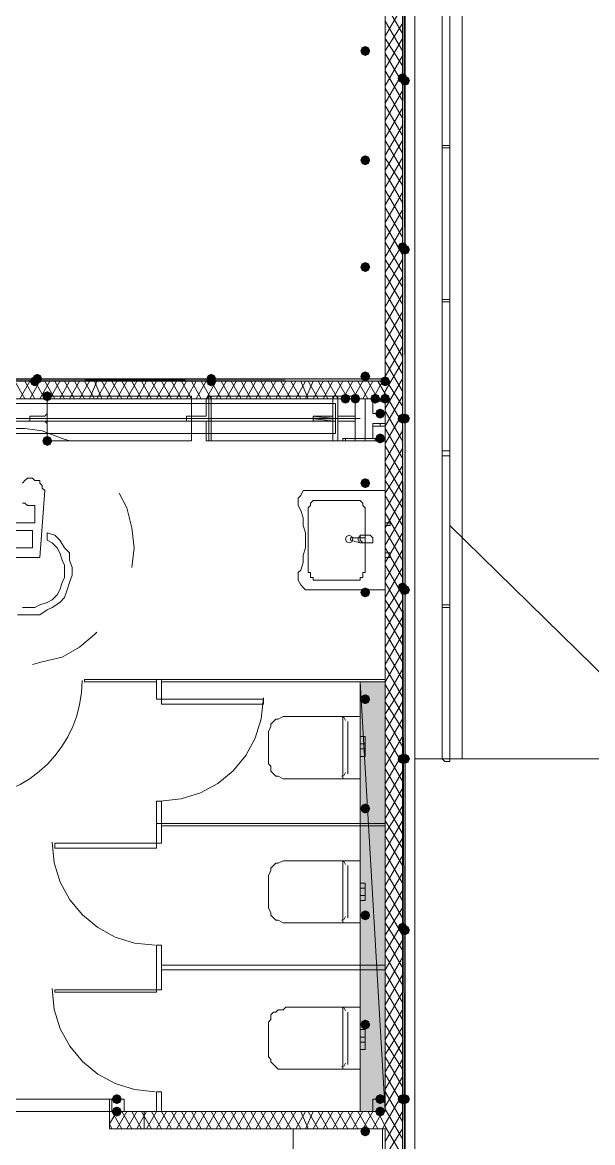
# Model space of a CAD drawing. Header units: millimetres. Extents: x 0 to 420, y 0 to 297.
# Drawn here: x 380.03 to 389.74, y 174.73 to 193.82 of the extents above; entities that cross this region are included whole.
import ezdxf

# ---------------------------------------------------------------- set-up
doc = ezdxf.new("R2010")
doc.units = ezdxf.units.MM

msp = doc.modelspace()

# ---------------------------------------------------------------- hatches: boundary and pattern name
h = msp.add_hatch(color=7)
h.paths.add_polyline_path([(386.545667, 204.427667), (386.503333, 204.427667), (386.545667, 187.071)], flags=0)
h.paths.add_polyline_path([(386.503333, 204.427667), (386.545667, 187.071), (386.503333, 187.071)], flags=0)
for color, points in [(7, [(385.953, 193.336333), (385.928129, 193.276537), (385.868333, 193.251667), (385.808538, 193.276537), (385.783667, 193.336333), (385.808537, 193.396129), (385.868333, 193.421), (385.928129, 193.396129)]), (254, [(386.588, 192.870667), (386.563129, 192.810871), (386.503333, 192.786), (386.443537, 192.810871), (386.418667, 192.870667), (386.443537, 192.930462), (386.503333, 192.955333), (386.563129, 192.930463)]), (254, [(386.630333, 192.828333), (386.605462, 192.768537), (386.545667, 192.743667), (386.485871, 192.768537), (386.461, 192.828333), (386.485871, 192.888129), (386.545667, 192.913), (386.605462, 192.888129)]), (7, [(385.953, 191.473667), (385.928129, 191.413871), (385.868333, 191.389), (385.808538, 191.413871), (385.783667, 191.473667), (385.808537, 191.533462), (385.868333, 191.558333), (385.928129, 191.533463)]), (254, [(386.588, 189.992), (386.563129, 189.932204), (386.503333, 189.907333), (386.443537, 189.932204), (386.418667, 189.992), (386.443537, 190.051796), (386.503333, 190.076667), (386.563129, 190.051796)]), (254, [(386.630333, 189.949667), (386.605462, 189.889871), (386.545667, 189.865), (386.485871, 189.889871), (386.461, 189.949667), (386.485871, 190.009462), (386.545667, 190.034333), (386.605462, 190.009463)]), (7, [(385.953, 189.653333), (385.928129, 189.593537), (385.868333, 189.568667), (385.808538, 189.593537), (385.783667, 189.653333), (385.808537, 189.713129), (385.868333, 189.738), (385.928129, 189.713129)]), (7, [(385.953, 187.790667), (385.928129, 187.730871), (385.868333, 187.706), (385.808538, 187.730871), (385.783667, 187.790667), (385.808537, 187.850462), (385.868333, 187.875333), (385.928129, 187.850463)]), (254, [(380.322667, 187.706), (380.297796, 187.646204), (380.238, 187.621333), (380.178204, 187.646204), (380.153333, 187.706), (380.178204, 187.765796), (380.238, 187.790667), (380.297796, 187.765796)]), (254, [(380.365, 187.748333), (380.340129, 187.688538), (380.280333, 187.663667), (380.220537, 187.688538), (380.195667, 187.748333), (380.220537, 187.808129), (380.280333, 187.833), (380.340129, 187.808129)]), (254, [(383.328333, 187.748333), (383.303463, 187.688538), (383.243667, 187.663667), (383.183871, 187.688538), (383.159, 187.748333), (383.183871, 187.808129), (383.243667, 187.833), (383.303462, 187.808129)]), (254, [(383.328333, 187.706), (383.303463, 187.646204), (383.243667, 187.621333), (383.183871, 187.646204), (383.159, 187.706), (383.183871, 187.765796), (383.243667, 187.790667), (383.303462, 187.765796)]), (254, [(386.291667, 187.706), (386.266796, 187.646204), (386.207, 187.621333), (386.147204, 187.646204), (386.122333, 187.706), (386.147204, 187.765796), (386.207, 187.790667), (386.266796, 187.765796)]), (7, [(380.534333, 187.452), (380.509462, 187.392204), (380.449667, 187.367333), (380.389871, 187.392204), (380.365, 187.452), (380.389871, 187.511796), (380.449667, 187.536667), (380.509462, 187.511796)]), (7, [(385.614333, 187.409667), (385.589462, 187.349871), (385.529667, 187.325), (385.469871, 187.349871), (385.445, 187.409667), (385.469871, 187.469462), (385.529667, 187.494333), (385.589462, 187.469463)]), (7, [(385.783667, 187.409667), (385.758796, 187.349871), (385.699, 187.325), (385.639204, 187.349871), (385.614333, 187.409667), (385.639204, 187.469462), (385.699, 187.494333), (385.758796, 187.469463)]), (7, [(386.122333, 187.409667), (386.097462, 187.349871), (386.037667, 187.325), (385.977871, 187.349871), (385.953, 187.409667), (385.977871, 187.469462), (386.037667, 187.494333), (386.097462, 187.469463)]), (7, [(386.291667, 187.409667), (386.266796, 187.349871), (386.207, 187.325), (386.147204, 187.349871), (386.122333, 187.409667), (386.147204, 187.469462), (386.207, 187.494333), (386.266796, 187.469463)]), (98, [(384.979333, 187.113333), (385.021667, 187.113333)]), (98, [(385.318, 187.113333), (385.275667, 187.113333)]), (7, [(386.207, 187.155667), (386.182129, 187.095871), (386.122333, 187.071), (386.062538, 187.095871), (386.037667, 187.155667), (386.062537, 187.215462), (386.122333, 187.240333), (386.182129, 187.215463)]), (254, [(386.588, 187.071), (386.563129, 187.011204), (386.503333, 186.986333), (386.443537, 187.011204), (386.418667, 187.071), (386.443537, 187.130796), (386.503333, 187.155667), (386.563129, 187.130796)]), (254, [(386.630333, 187.071), (386.605462, 187.011204), (386.545667, 186.986333), (386.485871, 187.011204), (386.461, 187.071), (386.485871, 187.130796), (386.545667, 187.155667), (386.605462, 187.130796)]), (98, [(384.979333, 187.028667), (385.021667, 187.028667)]), (7, [(380.534333, 186.69), (380.509462, 186.630204), (380.449667, 186.605333), (380.389871, 186.630204), (380.365, 186.69), (380.389871, 186.749796), (380.449667, 186.774667), (380.509462, 186.749796)]), (7, [(386.207, 186.732333), (386.182129, 186.672537), (386.122333, 186.647667), (386.062538, 186.672537), (386.037667, 186.732333), (386.062537, 186.792129), (386.122333, 186.817), (386.182129, 186.792129)]), (7, [(385.953, 185.970333), (385.928129, 185.910537), (385.868333, 185.885667), (385.808538, 185.910537), (385.783667, 185.970333), (385.808537, 186.030129), (385.868333, 186.055), (385.928129, 186.030129)]), (254, [(386.588, 184.192333), (386.563129, 184.132537), (386.503333, 184.107667), (386.443537, 184.132537), (386.418667, 184.192333), (386.443537, 184.252129), (386.503333, 184.277), (386.563129, 184.252129)]), (7, [(385.953, 184.107667), (385.928129, 184.047871), (385.868333, 184.023), (385.808538, 184.047871), (385.783667, 184.107667), (385.808537, 184.167462), (385.868333, 184.192333), (385.928129, 184.167463)]), (254, [(386.630333, 184.15), (386.605462, 184.090204), (386.545667, 184.065333), (386.485871, 184.090204), (386.461, 184.15), (386.485871, 184.209796), (386.545667, 184.234667), (386.605462, 184.209796)]), (7, [(385.953, 182.287333), (385.928129, 182.227537), (385.868333, 182.202667), (385.808538, 182.227537), (385.783667, 182.287333), (385.808537, 182.347129), (385.868333, 182.372), (385.928129, 182.347129)]), (254, [(386.588, 181.271333), (386.563129, 181.211537), (386.503333, 181.186667), (386.443537, 181.211537), (386.418667, 181.271333), (386.443537, 181.331129), (386.503333, 181.356), (386.563129, 181.331129)]), (254, [(386.630333, 181.271333), (386.605462, 181.211537), (386.545667, 181.186667), (386.485871, 181.211537), (386.461, 181.271333), (386.485871, 181.331129), (386.545667, 181.356), (386.605462, 181.331129)]), (7, [(385.953, 180.424667), (385.928129, 180.364871), (385.868333, 180.34), (385.808538, 180.364871), (385.783667, 180.424667), (385.808537, 180.484462), (385.868333, 180.509333), (385.928129, 180.484463)]), (7, [(385.953, 178.604333), (385.928129, 178.544537), (385.868333, 178.519667), (385.808538, 178.544537), (385.783667, 178.604333), (385.808537, 178.664129), (385.868333, 178.689), (385.928129, 178.664129)]), (254, [(386.588, 178.392667), (386.563129, 178.332871), (386.503333, 178.308), (386.443537, 178.332871), (386.418667, 178.392667), (386.443537, 178.452462), (386.503333, 178.477333), (386.563129, 178.452463)]), (254, [(386.630333, 178.350333), (386.605462, 178.290537), (386.545667, 178.265667), (386.485871, 178.290537), (386.461, 178.350333), (386.485871, 178.410129), (386.545667, 178.435), (386.605462, 178.410129)]), (7, [(385.953, 176.741667), (385.928129, 176.681871), (385.868333, 176.657), (385.808538, 176.681871), (385.783667, 176.741667), (385.808537, 176.801462), (385.868333, 176.826333), (385.928129, 176.801463)]), (7, [(381.719667, 175.471667), (381.694796, 175.411871), (381.635, 175.387), (381.575204, 175.411871), (381.550333, 175.471667), (381.575204, 175.531462), (381.635, 175.556333), (381.694796, 175.531463)]), (7, [(386.207, 175.471667), (386.182129, 175.411871), (386.122333, 175.387), (386.062538, 175.411871), (386.037667, 175.471667), (386.062537, 175.531462), (386.122333, 175.556333), (386.182129, 175.531463)]), (254, [(386.588, 175.471667), (386.563129, 175.411871), (386.503333, 175.387), (386.443537, 175.411871), (386.418667, 175.471667), (386.443537, 175.531462), (386.503333, 175.556333), (386.563129, 175.531463)]), (254, [(386.630333, 175.471667), (386.605462, 175.411871), (386.545667, 175.387), (386.485871, 175.411871), (386.461, 175.471667), (386.485871, 175.531462), (386.545667, 175.556333), (386.605462, 175.531463)]), (7, [(381.719667, 175.26), (381.694796, 175.200204), (381.635, 175.175333), (381.575204, 175.200204), (381.550333, 175.26), (381.575204, 175.319796), (381.635, 175.344667), (381.694796, 175.319796)]), (7, [(386.207, 175.26), (386.182129, 175.200204), (386.122333, 175.175333), (386.062538, 175.200204), (386.037667, 175.26), (386.062537, 175.319796), (386.122333, 175.344667), (386.182129, 175.319796)]), (7, [(385.953, 174.921333), (385.928129, 174.861537), (385.868333, 174.836667), (385.808538, 174.861537), (385.783667, 174.921333), (385.808537, 174.981129), (385.868333, 175.006), (385.928129, 174.981129)])]:
    msp.add_hatch(color=color).paths.add_polyline_path(points, flags=0)
h = msp.add_hatch(color=7)
h.paths.add_polyline_path([(386.207, 187.748333), (374.269, 187.748333), (386.207, 187.706)], flags=0)
h.paths.add_polyline_path([(374.269, 187.748333), (386.207, 187.706), (374.269, 187.706)], flags=0)
h = msp.add_hatch(color=98)
h.paths.add_polyline_path([(385.318, 187.452), (385.318, 187.409667)], flags=0)
h.paths.add_polyline_path([(385.318, 187.409667), (385.318, 187.452)], flags=0)
h = msp.add_hatch(color=98)
h.paths.add_polyline_path([(385.318, 187.409667), (385.318, 187.198)], flags=0)
h.paths.add_polyline_path([(385.318, 187.198), (385.318, 187.409667)], flags=0)
h = msp.add_hatch(color=98)
h.paths.add_polyline_path([(384.979333, 187.113333), (385.021667, 187.113333)], flags=0)
h.paths.add_polyline_path([(385.021667, 187.113333), (384.979333, 187.113333)], flags=0)
h = msp.add_hatch(color=98)
h.paths.add_polyline_path([(384.979333, 187.113333), (385.318, 187.113333)], flags=0)
h.paths.add_polyline_path([(385.318, 187.113333), (384.979333, 187.113333)], flags=0)
h.paths.add_polyline_path([(385.318, 187.113333), (384.979333, 187.113333)], flags=0)
h.paths.add_polyline_path([(384.979333, 187.113333), (385.318, 187.113333)], flags=0)
h.paths.add_polyline_path([(385.318, 187.113333), (384.979333, 187.113333)], flags=0)
h.paths.add_polyline_path([(385.318, 187.113333), (384.979333, 187.113333)], flags=0)
h = msp.add_hatch(color=98)
h.paths.add_polyline_path([(385.318, 187.113333), (384.979333, 187.113333), (385.318, 187.071)], flags=0)
h.paths.add_polyline_path([(384.979333, 187.113333), (385.318, 187.071), (384.979333, 187.071)], flags=0)
h.paths.add_polyline_path([(385.318, 187.071), (384.979333, 187.071)], flags=0)
h.paths.add_polyline_path([(384.979333, 187.071), (385.318, 187.071)], flags=0)
h.paths.add_polyline_path([(385.318, 187.071), (384.979333, 187.071)], flags=0)
h.paths.add_polyline_path([(385.318, 187.071), (384.979333, 187.071)], flags=0)
h = msp.add_hatch(color=98)
h.paths.add_polyline_path([(385.318, 187.113333), (385.275667, 187.113333)], flags=0)
h.paths.add_polyline_path([(385.275667, 187.113333), (385.318, 187.113333)], flags=0)
h.paths.add_polyline_path([(385.318, 187.113333), (385.275667, 187.113333)], flags=0)
h.paths.add_polyline_path([(385.318, 187.113333), (385.275667, 187.113333), (385.021667, 187.113333)], flags=0)
h = msp.add_hatch(color=98)
h.paths.add_polyline_path([(385.318, 187.198), (385.318, 187.155667)], flags=0)
h.paths.add_polyline_path([(385.318, 187.155667), (385.318, 187.198)], flags=0)
h = msp.add_hatch(color=98)
h.paths.add_polyline_path([(385.318, 187.155667), (385.318, 187.113333)], flags=0)
h.paths.add_polyline_path([(385.318, 187.113333), (385.318, 187.155667)], flags=0)
h = msp.add_hatch(color=98)
h.paths.add_polyline_path([(385.318, 187.071), (384.979333, 187.071), (385.318, 187.028667)], flags=0)
h.paths.add_polyline_path([(384.979333, 187.071), (385.318, 187.028667), (384.979333, 187.028667)], flags=0)
h.paths.add_polyline_path([(385.318, 187.028667), (384.979333, 187.028667)], flags=0)
h.paths.add_polyline_path([(384.979333, 187.028667), (385.318, 187.028667)], flags=0)
h.paths.add_polyline_path([(385.318, 187.028667), (384.979333, 187.028667)], flags=0)
h.paths.add_polyline_path([(385.318, 187.028667), (384.979333, 187.028667)], flags=0)
h.paths.add_polyline_path([(384.979333, 187.028667), (385.318, 187.028667)], flags=0)
h.paths.add_polyline_path([(385.318, 187.028667), (384.979333, 187.028667)], flags=0)
h.paths.add_polyline_path([(385.318, 187.028667), (384.979333, 187.028667)], flags=0)
h.paths.add_polyline_path([(384.979333, 187.028667), (385.318, 187.028667)], flags=0)
h.paths.add_polyline_path([(385.318, 187.028667), (384.979333, 187.028667)], flags=0)
h.paths.add_polyline_path([(385.318, 187.028667), (384.979333, 187.028667)], flags=0)
h = msp.add_hatch(color=98)
h.paths.add_polyline_path([(384.979333, 187.028667), (385.021667, 187.028667)], flags=0)
h.paths.add_polyline_path([(385.021667, 187.028667), (384.979333, 187.028667)], flags=0)
h = msp.add_hatch(color=98)
h.paths.add_polyline_path([(385.318, 187.028667), (385.021667, 187.028667)], flags=0)
h.paths.add_polyline_path([(385.021667, 187.028667), (385.318, 187.028667), (385.275667, 187.028667)], flags=0)
h = msp.add_hatch(color=98)
h.paths.add_polyline_path([(385.275667, 187.028667), (385.318, 187.028667)], flags=0)
h.paths.add_polyline_path([(385.318, 187.028667), (385.275667, 187.028667)], flags=0)
h.paths.add_polyline_path([(385.318, 187.028667), (385.275667, 187.028667)], flags=0)
h.paths.add_polyline_path([(385.275667, 187.028667), (385.318, 187.028667)], flags=0)
h.paths.add_polyline_path([(385.318, 187.028667), (385.275667, 187.028667)], flags=0)
h.paths.add_polyline_path([(385.318, 187.028667), (385.275667, 187.028667)], flags=0)
h = msp.add_hatch(color=98)
h.paths.add_polyline_path([(385.318, 187.028667), (385.318, 186.986333)], flags=0)
h.paths.add_polyline_path([(385.318, 186.986333), (385.318, 187.028667)], flags=0)
h = msp.add_hatch(color=98)
h.paths.add_polyline_path([(385.318, 186.986333), (385.318, 186.944)], flags=0)
h.paths.add_polyline_path([(385.318, 186.944), (385.318, 186.986333)], flags=0)
h = msp.add_hatch(color=98)
h.paths.add_polyline_path([(385.318, 186.944), (385.318, 186.69)], flags=0)
h.paths.add_polyline_path([(385.318, 186.69), (385.318, 186.944)], flags=0)
h = msp.add_hatch(color=7)
h.paths.add_polyline_path([(386.545667, 187.071), (386.503333, 187.071), (386.545667, 169.672)], flags=0)
h.paths.add_polyline_path([(386.503333, 187.071), (386.545667, 169.672), (386.503333, 169.672)], flags=0)
h = msp.add_hatch(color=7)
h.paths.add_polyline_path([(386.207, 182.583667), (385.783667, 182.583667), (386.207, 175.26)], flags=0)
h.paths.add_polyline_path([(385.783667, 182.583667), (386.207, 175.26), (385.783667, 175.26)], flags=0)

# ---------------------------------------------------------------- linework, layer by layer
at = {"color": 7, "lineweight": 0}
for points in [[(100.922667, 105.029), (386.715, 105.029), (386.715, 222.715667), (100.922667, 222.715667)], [(357.039333, 222.207667), (357.039333, 187.706), (386.207, 187.706), (386.207, 216.111667), (369.400667, 216.111667), (369.400667, 222.207667)], [(387.180667, 181.271333), (387.180667, 207.348667), (387.307667, 207.348667), (387.307667, 181.271333), (387.180667, 181.271333), (387.180667, 207.348667), (387.307667, 207.348667), (387.307667, 181.271333), (387.180667, 181.271333), (387.180667, 207.348667), (387.307667, 207.348667), (387.307667, 181.271333), (387.180667, 181.271333), (387.180667, 207.348667), (387.307667, 207.348667), (387.307667, 181.271333), (387.180667, 181.271333), (387.307667, 181.271333), (387.307667, 207.348667), (387.180667, 207.348667)], [(387.434667, 181.271333), (387.307667, 181.271333), (387.307667, 207.391), (387.519333, 207.391), (387.519333, 181.271333)], [(387.434667, 181.271333), (387.307667, 181.271333), (387.307667, 207.391), (387.519333, 207.391), (387.519333, 181.271333)], [(386.545667, 204.427667), (386.503333, 204.427667), (386.545667, 187.071)], [(386.503333, 204.427667), (386.545667, 187.071), (386.503333, 187.071)], [(386.503333, 204.427667), (386.503333, 187.071), (386.545667, 187.071), (386.545667, 204.427667)], [(386.503333, 204.427667), (386.503333, 187.071), (386.545667, 187.071), (386.545667, 204.427667)], [(387.180667, 191.685333), (387.307667, 191.685333), (387.307667, 191.727667), (387.180667, 191.727667)], [(387.180667, 189.060667), (387.307667, 189.060667), (387.307667, 189.103), (387.180667, 189.103)], [(386.207, 187.748333), (374.269, 187.748333), (386.207, 187.706)], [(374.269, 187.748333), (386.207, 187.706), (374.269, 187.706)], [(386.207, 187.748333), (374.269, 187.748333), (374.269, 187.706), (386.207, 187.706)], [(386.207, 187.748333), (374.269, 187.748333), (374.269, 187.706), (386.207, 187.706)], [(382.905, 187.452), (380.449667, 187.452), (380.449667, 187.071), (382.905, 187.071)], [(385.360333, 187.071), (385.360333, 187.113333), (385.360333, 187.325)], [(386.207, 186.69), (385.487333, 186.69), (385.487333, 186.732333), (385.868333, 186.732333), (385.868333, 187.409667), (385.487333, 187.409667), (386.207, 187.409667), (385.868333, 187.409667), (385.868333, 186.732333), (386.207, 186.732333)], [(386.207, 187.155667), (385.995333, 187.155667), (385.995333, 187.367333), (386.207, 187.367333), (386.207, 187.155667), (385.995333, 187.155667), (385.995333, 187.409667), (386.207, 187.409667)], [(382.905, 186.69), (380.449667, 186.69), (380.449667, 187.071), (382.905, 187.071)], [(385.064, 187.071), (385.783667, 187.071)], [(386.207, 186.732333), (385.995333, 186.732333), (385.995333, 186.944), (386.207, 186.944), (386.207, 186.732333), (385.995333, 186.732333), (385.995333, 186.986333), (386.207, 186.986333)], [(386.545667, 187.071), (386.503333, 187.071), (386.545667, 169.672)], [(386.503333, 187.071), (386.545667, 169.672), (386.503333, 169.672)], [(386.545667, 169.672), (386.545667, 187.071), (386.503333, 187.071), (386.503333, 169.672)], [(386.545667, 169.672), (386.545667, 187.071), (386.503333, 187.071), (386.503333, 169.672)], [(387.180667, 186.436), (387.307667, 186.436), (387.307667, 186.520667), (387.180667, 186.520667)], [(384.767667, 185.504667), (384.725333, 185.589333), (384.725333, 185.631667), (384.725333, 185.716333), (384.767667, 185.758667), (384.81, 185.843333), (384.852333, 185.843333), (384.894667, 185.843333), (386.207, 185.843333), (386.207, 184.15), (384.894667, 184.15), (384.852333, 184.15), (384.81, 184.192333), (384.767667, 184.234667), (384.725333, 184.319333), (384.725333, 184.361667), (384.725333, 184.446333), (384.767667, 184.488667), (384.81, 184.615667), (384.81, 184.742667), (384.852333, 184.869667), (384.852333, 184.996667), (384.852333, 185.123667), (384.81, 185.250667), (384.81, 185.377667)], [(385.741333, 185.674), (385.021667, 185.674), (384.979333, 185.674), (384.937, 185.631667), (384.937, 185.589333), (384.894667, 185.547), (384.894667, 185.504667), (384.894667, 184.488667), (384.894667, 184.446333), (384.937, 184.446333), (384.937, 184.404), (384.937, 184.361667), (384.979333, 184.361667), (384.979333, 184.319333), (385.021667, 184.319333), (385.741333, 184.319333), (385.783667, 184.319333), (385.783667, 184.361667), (385.826, 184.361667), (385.826, 184.404), (385.826, 184.446333), (385.868333, 184.446333), (385.868333, 184.488667), (385.868333, 185.504667), (385.868333, 185.547), (385.826, 185.589333), (385.826, 185.631667), (385.783667, 185.674)], [(386.207, 185.250667), (386.207, 185.293), (386.291667, 185.293), (386.291667, 185.250667)], [(385.656667, 185.017833), (385.638061, 185.062728), (385.593167, 185.081333), (385.548272, 185.062728), (385.529667, 185.017833), (385.548272, 184.972939), (385.593167, 184.954333), (385.638061, 184.972939)], [(385.910667, 184.954333), (385.826, 184.954333), (385.783667, 184.954333), (385.614333, 184.996667), (385.614333, 185.039), (385.783667, 185.039), (385.783667, 185.081333), (385.826, 185.081333), (385.910667, 185.081333), (385.953, 185.081333), (385.995333, 185.039), (385.995333, 184.996667), (385.995333, 184.954333), (385.953, 184.954333)], [(386.207, 184.700333), (386.207, 184.785), (386.291667, 184.785), (386.291667, 184.700333)], [(387.180667, 183.853667), (387.307667, 183.853667), (387.307667, 183.896), (387.180667, 183.896)], [(382.312333, 182.583667), (382.312333, 182.626), (381.084667, 182.626), (381.084667, 182.583667)], [(382.312333, 182.287333), (382.397, 182.287333), (382.397, 182.626), (382.312333, 182.626)], [(386.207, 182.583667), (386.207, 182.626), (382.397, 182.626), (382.397, 182.583667)], [(386.207, 182.583667), (385.783667, 182.583667), (386.207, 175.26)], [(385.783667, 182.583667), (386.207, 175.26), (385.783667, 175.26)], [(386.207, 175.26), (385.783667, 175.26), (385.783667, 182.583667), (386.207, 182.583667)], [(382.397, 182.202667), (384.132667, 182.202667), (384.132667, 182.287333), (382.397, 182.287333)], [(384.217333, 181.229), (384.217333, 181.186667), (384.259667, 181.144333), (384.259667, 181.059667), (384.302, 181.017333), (384.344333, 180.975), (384.386667, 180.975), (384.471333, 180.932667), (384.513667, 180.932667), (385.783667, 180.932667), (385.783667, 181.991), (384.513667, 181.991), (384.471333, 181.991), (384.386667, 181.948667), (384.344333, 181.948667), (384.302, 181.906333), (384.259667, 181.864), (384.259667, 181.821667), (384.217333, 181.737), (384.217333, 181.694667)], [(385.783667, 181.102), (385.783667, 181.821667)], [(395.435667, 181.271333), (395.435667, 146.473333), (386.715, 146.473333), (386.715, 181.271333)], [(387.307667, 181.271333), (387.265333, 181.271333), (387.223, 181.271333), (387.180667, 181.271333), (387.223, 181.229), (387.265333, 181.229), (387.307667, 181.229)], [(382.312333, 180.170667), (382.397, 180.170667), (382.397, 180.551667), (382.312333, 180.551667)], [(382.312333, 179.832), (382.312333, 179.747333), (380.576667, 179.747333), (380.576667, 179.832), (382.312333, 179.832), (382.397, 179.832), (382.397, 180.170667), (382.312333, 180.170667)], [(386.207, 180.128333), (386.207, 180.170667), (382.397, 180.170667), (382.397, 180.128333)], [(384.217333, 178.773667), (384.217333, 178.731333), (384.259667, 178.646667), (384.259667, 178.604333), (384.302, 178.562), (384.344333, 178.519667), (384.386667, 178.519667), (384.471333, 178.477333), (384.513667, 178.477333), (385.783667, 178.477333), (385.783667, 179.535667), (384.513667, 179.535667), (384.471333, 179.535667), (384.386667, 179.493333), (384.344333, 179.493333), (384.302, 179.451), (384.259667, 179.408667), (384.259667, 179.366333), (384.217333, 179.281667), (384.217333, 179.239333)], [(385.783667, 178.646667), (385.783667, 179.366333)], [(382.397, 177.715333), (382.397, 178.096333), (382.312333, 178.096333), (382.312333, 177.715333), (382.312333, 177.334333), (382.397, 177.334333)], [(386.207, 177.673), (386.207, 177.757667), (382.397, 177.757667), (382.397, 177.673)], [(382.312333, 177.334333), (380.576667, 177.334333), (380.576667, 177.292), (382.312333, 177.292)], [(384.217333, 176.276), (384.217333, 176.191333), (384.259667, 176.149), (384.259667, 176.106667), (384.302, 176.064333), (384.344333, 176.022), (384.386667, 175.979667), (384.471333, 175.979667), (384.513667, 175.979667), (385.783667, 175.979667), (385.783667, 177.038), (384.513667, 177.038), (384.471333, 176.995667), (384.386667, 176.995667), (384.344333, 176.953333), (384.302, 176.953333), (384.259667, 176.911), (384.259667, 176.826333), (384.217333, 176.784), (384.217333, 176.741667)], [(385.783667, 176.149), (385.783667, 176.868667)], [(381.508, 175.471667), (381.762, 175.471667), (381.762, 175.26), (381.508, 175.26)], [(381.550333, 175.471667), (381.550333, 175.26), (381.762, 175.26), (381.762, 175.471667)], [(382.312333, 175.26), (382.397, 175.26), (382.397, 175.598667), (382.312333, 175.598667)], [(385.995333, 175.471667), (386.207, 175.471667), (386.207, 175.26), (385.995333, 175.26), (385.995333, 175.471667), (386.207, 175.471667), (386.207, 175.26), (385.995333, 175.26)]]:
    msp.add_lwpolyline(points, close=True, dxfattribs=at)
for points in [[(386.503333, 167.216667), (386.503333, 222.504)], [(386.207, 216.111667), (386.207, 187.706)], [(395.435667, 207.348667), (395.435667, 181.271333), (387.307667, 181.271333), (387.307667, 207.348667)], [(386.503333, 187.071), (386.503333, 204.427667), (386.545667, 187.071), (386.545667, 204.427667)], [(386.503333, 193.632667), (386.207, 194.140667)], [(386.207, 193.590333), (386.503333, 194.098333)], [(386.503333, 193.336333), (386.207, 193.844333)], [(386.207, 193.336333), (386.503333, 193.802)], [(386.207, 193.04), (386.503333, 193.548)], [(386.503333, 193.082333), (386.207, 193.548)], [(386.503333, 192.786), (386.207, 193.294)], [(386.207, 192.743667), (386.503333, 193.251667)], [(386.503333, 192.489667), (386.207, 192.997667)], [(386.207, 192.447333), (386.503333, 192.955333)], [(386.503333, 192.193333), (386.207, 192.701333)], [(386.207, 192.151), (386.503333, 192.659)], [(386.503333, 191.897), (386.207, 192.405)], [(386.207, 191.854667), (386.503333, 192.362667)], [(386.503333, 191.600667), (386.207, 192.108667)], [(386.207, 191.558333), (386.503333, 192.066333)], [(386.207, 191.304333), (386.503333, 191.812333)], [(386.503333, 191.304333), (386.207, 191.812333)], [(386.207, 191.008), (386.503333, 191.516)], [(386.503333, 191.050333), (386.207, 191.516)], [(386.503333, 190.754), (386.207, 191.262)], [(386.207, 190.711667), (386.503333, 191.219667)], [(386.503333, 190.457667), (386.207, 190.965667)], [(386.207, 190.415333), (386.503333, 190.923333)], [(386.503333, 190.161333), (386.207, 190.669333)], [(386.207, 190.119), (386.503333, 190.627)], [(386.503333, 189.865), (386.207, 190.373)], [(386.207, 189.822667), (386.503333, 190.330667)], [(387.307667, 189.949667), (387.307667, 190.076667), (387.307667, 190.161333)], [(386.503333, 189.568667), (386.207, 190.076667)], [(386.207, 189.568667), (386.503333, 190.034333)], [(386.207, 189.272333), (386.503333, 189.780333)], [(386.503333, 189.314667), (386.207, 189.780333)], [(386.503333, 189.018333), (386.207, 189.526333)], [(386.207, 188.976), (386.503333, 189.484)], [(386.503333, 188.722), (386.207, 189.23)], [(386.207, 188.679667), (386.503333, 189.187667)], [(386.503333, 188.425667), (386.207, 188.933667)], [(386.207, 188.383333), (386.503333, 188.891333)], [(386.503333, 188.129333), (386.207, 188.637333)], [(386.207, 188.087), (386.503333, 188.595)], [(386.503333, 187.833), (386.207, 188.341)], [(386.207, 187.790667), (386.503333, 188.298667)], [(386.207, 187.536667), (386.503333, 188.044667)], [(386.503333, 187.536667), (386.207, 188.044667)], [(386.207, 187.706), (370.967, 187.706)], [(386.207, 187.748333), (374.269, 187.748333), (386.207, 187.748333), (374.269, 187.706)], [(380.068667, 187.409667), (379.899333, 187.706)], [(379.984, 187.409667), (380.153333, 187.706)], [(380.238, 187.409667), (380.068667, 187.706)], [(380.153333, 187.409667), (380.322667, 187.706)], [(380.407333, 187.409667), (380.238, 187.706)], [(380.322667, 187.409667), (380.492, 187.706)], [(380.576667, 187.409667), (380.407333, 187.706)], [(380.492, 187.409667), (380.661333, 187.706)], [(380.746, 187.409667), (380.576667, 187.706)], [(380.661333, 187.409667), (380.830667, 187.706)], [(380.915333, 187.409667), (380.746, 187.706)], [(380.830667, 187.409667), (381, 187.706)], [(381.084667, 187.409667), (380.915333, 187.706)], [(381, 187.409667), (381.169333, 187.706)], [(381.254, 187.409667), (381.084667, 187.706)], [(381.169333, 187.409667), (381.296333, 187.706)], [(381.381, 187.409667), (381.254, 187.706)], [(381.296333, 187.409667), (381.465667, 187.706)], [(381.550333, 187.409667), (381.381, 187.706)], [(381.465667, 187.409667), (381.635, 187.706)], [(381.719667, 187.409667), (381.550333, 187.706)], [(381.635, 187.409667), (381.804333, 187.706)], [(381.889, 187.409667), (381.719667, 187.706)], [(381.804333, 187.409667), (381.973667, 187.706)], [(382.058333, 187.409667), (381.889, 187.706)], [(381.973667, 187.409667), (382.143, 187.706)], [(382.227667, 187.409667), (382.058333, 187.706)], [(382.143, 187.409667), (382.312333, 187.706)], [(382.397, 187.409667), (382.227667, 187.706)], [(382.312333, 187.409667), (382.481667, 187.706)], [(382.566333, 187.409667), (382.397, 187.706)], [(382.481667, 187.409667), (382.651, 187.706)], [(382.735667, 187.409667), (382.566333, 187.706)], [(382.651, 187.409667), (382.820333, 187.706)], [(382.905, 187.409667), (382.735667, 187.706)], [(382.820333, 187.409667), (382.989667, 187.706)], [(383.074333, 187.409667), (382.905, 187.706)], [(382.989667, 187.409667), (383.159, 187.706)], [(383.243667, 187.409667), (383.074333, 187.706)], [(383.159, 187.409667), (383.328333, 187.706)], [(383.413, 187.409667), (383.243667, 187.706)], [(383.328333, 187.409667), (383.497667, 187.706)], [(383.582333, 187.409667), (383.413, 187.706)], [(383.497667, 187.409667), (383.667, 187.706)], [(383.751667, 187.409667), (383.582333, 187.706)], [(383.667, 187.409667), (383.836333, 187.706)], [(383.921, 187.409667), (383.751667, 187.706)], [(383.836333, 187.409667), (384.005667, 187.706)], [(384.090333, 187.409667), (383.921, 187.706)], [(384.005667, 187.409667), (384.175, 187.706)], [(384.259667, 187.409667), (384.090333, 187.706)], [(384.175, 187.409667), (384.344333, 187.706)], [(384.429, 187.409667), (384.259667, 187.706)], [(384.344333, 187.409667), (384.513667, 187.706)], [(384.598333, 187.409667), (384.429, 187.706)], [(384.513667, 187.409667), (384.683, 187.706)], [(384.767667, 187.409667), (384.598333, 187.706)], [(384.683, 187.409667), (384.852333, 187.706)], [(384.894667, 187.409667), (384.767667, 187.706)], [(384.852333, 187.409667), (384.979333, 187.706)], [(385.064, 187.409667), (384.894667, 187.706)], [(384.979333, 187.409667), (385.148667, 187.706)], [(385.233333, 187.409667), (385.064, 187.706)], [(385.148667, 187.409667), (385.318, 187.706)], [(385.402667, 187.409667), (385.233333, 187.706)], [(385.318, 187.409667), (385.487333, 187.706)], [(385.572, 187.409667), (385.402667, 187.706)], [(385.487333, 187.409667), (385.656667, 187.706)], [(385.741333, 187.409667), (385.572, 187.706)], [(385.656667, 187.409667), (385.826, 187.706)], [(385.910667, 187.409667), (385.741333, 187.706)], [(385.826, 187.409667), (385.995333, 187.706)], [(386.08, 187.409667), (385.910667, 187.706)], [(385.995333, 187.409667), (386.164667, 187.706)], [(386.207, 187.494333), (386.08, 187.706)], [(386.207, 187.240333), (386.503333, 187.748333)], [(386.503333, 187.282667), (386.207, 187.748333)], [(386.164667, 187.409667), (386.207, 187.536667)], [(386.503333, 186.986333), (386.207, 187.494333)], [(373.888, 187.409667), (386.207, 187.409667)], [(385.360333, 187.282667), (385.360333, 187.325), (374.777, 187.325)], [(374.777, 187.325), (374.777, 187.071), (385.360333, 187.071)], [(380.449667, 187.452), (380.449667, 187.409667), (380.449667, 187.155667), (380.407333, 187.113333), (380.153333, 187.113333), (380.153333, 187.071)], [(383.201333, 187.071), (383.201333, 187.452), (383.159, 187.409667), (383.159, 187.155667), (383.159, 187.113333)], [(383.201333, 187.452), (385.318, 187.452)], [(385.402667, 187.071), (385.402667, 187.452), (385.402667, 187.409667), (385.402667, 187.155667), (385.402667, 187.113333), (385.445, 187.113333), (385.699, 187.113333), (385.699, 187.071), (385.402667, 187.071), (383.243667, 187.071), (383.243667, 187.452), (385.402667, 187.452)], [(385.318, 187.071), (385.699, 187.071), (385.699, 187.452), (385.318, 187.452)], [(385.868333, 186.69), (385.868333, 187.409667)], [(386.122333, 187.367333), (386.122333, 187.409667)], [(386.207, 186.944), (386.503333, 187.452)], [(386.207, 187.409667), (386.207, 175.26)], [(383.159, 187.113333), (383.116667, 187.113333), (382.862667, 187.113333), (382.820333, 187.113333)], [(382.820333, 187.113333), (382.820333, 187.071)], [(382.862667, 187.113333), (383.116667, 187.113333)], [(384.979333, 187.113333), (385.275667, 187.113333)], [(386.503333, 186.69), (386.207, 187.198)], [(386.207, 186.647667), (386.503333, 187.155667)], [(374.777, 187.028667), (374.777, 187.071), (374.777, 187.028667), (385.360333, 187.028667), (385.360333, 187.071), (374.777, 187.071)], [(385.360333, 187.028667), (385.360333, 186.986333), (385.360333, 186.817), (374.777, 186.817), (374.777, 186.986333), (374.777, 187.028667), (374.777, 186.986333), (374.777, 186.817)], [(380.153333, 187.071), (380.449667, 187.071)], [(380.449667, 186.69), (380.449667, 186.986333), (380.407333, 187.028667), (380.153333, 187.028667), (380.153333, 187.071)], [(380.153333, 187.071), (380.449667, 187.071)], [(382.820333, 187.071), (383.201333, 187.071)], [(382.820333, 187.028667), (382.820333, 187.071)], [(382.820333, 187.071), (383.201333, 187.071)], [(383.159, 187.028667), (383.116667, 187.028667), (382.862667, 187.028667), (382.820333, 187.028667)], [(382.862667, 187.028667), (383.116667, 187.028667)], [(383.201333, 187.071), (383.201333, 186.69), (383.159, 186.69), (383.159, 186.986333), (383.159, 187.028667)], [(383.201333, 187.071), (385.318, 187.071)], [(383.201333, 187.071), (385.318, 187.071)], [(385.402667, 187.071), (385.402667, 186.69), (385.402667, 186.986333), (385.402667, 187.028667), (385.445, 187.028667), (385.699, 187.028667), (385.699, 187.071), (385.402667, 187.071), (383.243667, 187.071), (383.243667, 186.69), (385.402667, 186.69)], [(384.979333, 187.028667), (385.275667, 187.028667)], [(385.318, 187.071), (385.699, 187.071), (385.699, 186.69), (385.318, 186.69)], [(386.122333, 186.944), (386.122333, 186.986333)], [(386.545667, 169.672), (386.545667, 187.071), (386.545667, 169.672), (386.503333, 187.071)], [(379.603, 186.901667), (379.73, 186.901667), (380.068667, 186.901667), (380.365, 186.859333), (380.703667, 186.732333), (380.830667, 186.69)], [(385.529667, 186.69), (385.529667, 186.732333)], [(385.699, 186.69), (385.699, 186.732333)], [(386.037667, 186.69), (386.037667, 186.732333)], [(386.503333, 186.393667), (386.207, 186.901667)], [(386.207, 186.351333), (386.503333, 186.859333)], [(386.207, 186.69), (386.207, 186.732333)], [(383.201333, 186.69), (385.318, 186.69)], [(386.503333, 186.097333), (386.207, 186.605333)], [(386.207, 186.055), (386.503333, 186.563)], [(386.503333, 185.801), (386.207, 186.309)], [(386.207, 185.801), (386.503333, 186.266667)], [(380.026333, 185.970333), (380.068667, 186.012667), (380.111, 186.055), (380.153333, 186.055), (380.195667, 186.055), (380.238, 186.012667), (380.280333, 186.012667), (380.322667, 186.012667), (380.322667, 185.970333), (380.365, 185.928), (380.365, 185.885667), (380.407333, 185.843333), (380.322667, 184.700333), (379.518333, 184.700333)], [(386.207, 185.504667), (386.503333, 186.012667)], [(386.503333, 185.547), (386.207, 186.012667)], [(381.677333, 185.801), (381.804333, 185.547), (381.889, 185.208333), (381.931333, 184.869667), (381.889, 184.531)], [(379.772333, 185.293), (380.238, 185.293), (380.238, 185.589333), (380.195667, 185.589333), (380.153333, 185.589333), (380.111, 185.589333), (380.068667, 185.631667), (380.026333, 185.631667)], [(386.503333, 185.250667), (386.207, 185.758667)], [(386.207, 185.208333), (386.503333, 185.716333)], [(386.503333, 184.954333), (386.207, 185.462333)], [(386.207, 184.912), (386.503333, 185.42)], [(391.371667, 181.271333), (387.307667, 185.250667)], [(379.433667, 184.869667), (380.195667, 184.869667), (380.195667, 185.166), (379.772333, 185.166)], [(380.026333, 183.853667), (380.153333, 183.853667), (380.238, 183.853667), (380.322667, 183.896), (380.449667, 183.938333), (380.534333, 183.980667), (380.619, 184.065333), (380.661333, 184.15), (380.703667, 184.277), (380.746, 184.361667), (380.746, 184.446333), (380.746, 184.573333), (380.703667, 184.658), (380.661333, 184.785), (380.619, 184.869667), (380.534333, 184.954333), (380.449667, 184.996667), (380.449667, 185.123667), (380.576667, 185.081333), (380.661333, 184.996667), (380.746, 184.869667), (380.830667, 184.785), (380.830667, 184.658), (380.873, 184.531), (380.873, 184.404), (380.830667, 184.277), (380.788333, 184.15), (380.746, 184.023), (380.661333, 183.938333), (380.534333, 183.853667), (380.449667, 183.811333), (380.322667, 183.726667), (380.195667, 183.726667), (380.068667, 183.726667), (379.941667, 183.726667)], [(385.770459, 185.071224), (385.741333, 185.017842), (385.770459, 184.964459)], [(385.826, 185.039), (385.783667, 185.039), (385.783667, 184.996667), (385.826, 184.954333)], [(385.868333, 185.039), (385.826, 185.039)], [(385.826, 184.954333), (385.868333, 184.954333), (385.868333, 185.039)], [(386.503333, 184.658), (386.207, 185.166)], [(386.207, 184.615667), (386.503333, 185.123667)], [(386.503333, 184.361667), (386.207, 184.869667)], [(386.207, 184.319333), (386.503333, 184.827333)], [(386.503333, 184.065333), (386.207, 184.573333)], [(386.207, 184.023), (386.503333, 184.531)], [(386.503333, 183.769), (386.207, 184.277)], [(386.207, 183.769), (386.503333, 184.234667)], [(386.207, 183.472667), (386.503333, 183.980667)], [(386.503333, 183.515), (386.207, 183.980667)], [(386.503333, 183.218667), (386.207, 183.726667)], [(386.207, 183.176333), (386.503333, 183.684333)], [(381.296333, 183.430333), (381.254, 183.388), (381, 183.176333), (380.703667, 183.007), (380.365, 182.922333), (380.195667, 182.88)], [(386.503333, 182.922333), (386.207, 183.430333)], [(386.207, 182.88), (386.503333, 183.388)], [(386.503333, 182.626), (386.207, 183.134)], [(386.207, 182.583667), (386.503333, 183.091667)], [(386.503333, 182.329667), (386.207, 182.837667)], [(386.207, 182.287333), (386.503333, 182.795333)], [(379.0315, 180.594), (379.237099, 180.604381), (379.436759, 180.634852), (379.629468, 180.684401), (379.814216, 180.752018), (379.989991, 180.836693), (380.155785, 180.937413), (380.310585, 181.05317), (380.453381, 181.182952), (380.583163, 181.325748), (380.69892, 181.480548), (380.799641, 181.646342), (380.884315, 181.822118), (380.951932, 182.006866), (381.001481, 182.199575), (381.031952, 182.399234), (381.042333, 182.604833)], [(386.503333, 182.033333), (386.207, 182.541333)], [(386.207, 182.033333), (386.503333, 182.499)], [(382.375833, 180.551667), (382.729899, 180.587359), (383.059675, 180.689726), (383.358099, 180.851704), (383.618105, 181.066228), (383.832629, 181.326234), (383.994607, 181.624658), (384.096974, 181.954435), (384.132667, 182.3085)], [(386.207, 181.737), (386.503333, 182.245)], [(386.503333, 181.779333), (386.207, 182.245)], [(385.529667, 181.9275), (385.511061, 181.972394), (385.466167, 181.991)], [(385.487333, 181.991), (385.487333, 180.932667)], [(386.503333, 181.483), (386.207, 181.991)], [(385.572, 181.483), (385.572, 181.906333)], [(386.207, 181.440667), (386.503333, 181.948667)], [(385.783667, 181.652333), (385.783667, 181.567667), (385.783667, 181.525333)], [(385.783667, 181.652333), (385.868333, 181.652333)], [(385.868333, 181.652333), (385.868333, 181.567667), (385.868333, 181.525333)], [(386.503333, 181.186667), (386.207, 181.694667)], [(386.207, 181.144333), (386.503333, 181.652333)], [(385.572, 181.017333), (385.572, 181.483)], [(385.783667, 181.525333), (385.783667, 181.483), (385.783667, 181.440667)], [(385.783667, 181.525333), (385.868333, 181.525333), (385.868333, 181.483), (385.868333, 181.440667), (385.783667, 181.440667)], [(385.783667, 181.440667), (385.783667, 181.356), (385.783667, 181.313667)], [(385.868333, 181.440667), (385.868333, 181.356), (385.868333, 181.313667)], [(386.503333, 180.890333), (386.207, 181.398333)], [(387.307667, 181.356), (387.307667, 181.483)], [(385.783667, 181.313667), (385.868333, 181.313667)], [(386.207, 180.848), (386.503333, 181.356)], [(391.371667, 181.271333), (387.307667, 181.271333), (387.307667, 181.356)], [(385.466167, 180.975), (385.511061, 180.993605), (385.529667, 181.0385)], [(386.503333, 180.594), (386.207, 181.102)], [(386.207, 180.551667), (386.503333, 181.059667)], [(386.503333, 180.297667), (386.207, 180.805667)], [(386.207, 180.255333), (386.503333, 180.763333)], [(386.503333, 180.001333), (386.207, 180.509333)], [(386.207, 180.001333), (386.503333, 180.467)], [(386.207, 179.705), (386.503333, 180.213)], [(386.503333, 179.747333), (386.207, 180.213)], [(380.534333, 179.853167), (380.570026, 179.499101), (380.672393, 179.169325), (380.834371, 178.870901), (381.048895, 178.610895), (381.308901, 178.396371), (381.607325, 178.234393), (381.937101, 178.132026), (382.291167, 178.096333)], [(386.503333, 179.451), (386.207, 179.959)], [(386.207, 179.408667), (386.503333, 179.916667)], [(386.503333, 179.154667), (386.207, 179.662667)], [(385.529667, 179.472167), (385.511061, 179.517061), (385.466167, 179.535667)], [(385.487333, 179.535667), (385.487333, 178.477333)], [(386.207, 179.112333), (386.503333, 179.620333)], [(385.572, 178.985333), (385.572, 179.451)], [(386.503333, 178.858333), (386.207, 179.366333)], [(386.207, 178.816), (386.503333, 179.324)], [(385.783667, 179.154667), (385.783667, 179.112333), (385.783667, 179.07)], [(385.783667, 179.154667), (385.868333, 179.154667)], [(385.868333, 179.154667), (385.868333, 179.112333), (385.868333, 179.07)], [(385.572, 178.562), (385.572, 178.985333)], [(385.783667, 179.07), (385.783667, 179.027667), (385.783667, 178.985333), (385.783667, 178.943)], [(385.783667, 179.07), (385.868333, 179.07), (385.868333, 179.027667), (385.868333, 178.985333), (385.868333, 178.943), (385.783667, 178.943)], [(385.783667, 178.943), (385.783667, 178.900667), (385.783667, 178.858333)], [(385.868333, 178.943), (385.868333, 178.900667), (385.868333, 178.858333)], [(386.503333, 178.562), (386.207, 179.07)], [(386.207, 178.519667), (386.503333, 179.027667)], [(385.783667, 178.858333), (385.868333, 178.858333)], [(386.503333, 178.265667), (386.207, 178.773667)], [(386.207, 178.265667), (386.503333, 178.731333)], [(385.466167, 178.519667), (385.511061, 178.538272), (385.529667, 178.583167)], [(386.207, 177.969333), (386.503333, 178.477333)], [(386.503333, 178.011667), (386.207, 178.477333)], [(386.503333, 177.715333), (386.207, 178.223333)], [(386.207, 177.673), (386.503333, 178.181)], [(386.503333, 177.419), (386.207, 177.927)], [(386.207, 177.376667), (386.503333, 177.884667)], [(386.503333, 177.122667), (386.207, 177.630667)], [(386.207, 177.080333), (386.503333, 177.588333)], [(380.534333, 177.3555), (380.570026, 177.001435), (380.672393, 176.671658), (380.834371, 176.373234), (381.048895, 176.113228), (381.308901, 175.898704), (381.607325, 175.736726), (381.937101, 175.634359), (382.291167, 175.598667)], [(386.503333, 176.826333), (386.207, 177.334333)], [(386.207, 176.784), (386.503333, 177.292)], [(385.529667, 176.9745), (385.511061, 177.019394), (385.466167, 177.038)], [(385.487333, 177.038), (385.487333, 175.979667)], [(386.503333, 176.53), (386.207, 177.038)], [(386.207, 176.487667), (386.503333, 176.995667)], [(385.572, 176.487667), (385.572, 176.953333)], [(385.783667, 176.657), (385.783667, 176.614667), (385.783667, 176.53)], [(385.783667, 176.657), (385.868333, 176.657)], [(385.868333, 176.657), (385.868333, 176.614667), (385.868333, 176.53)], [(386.503333, 176.233667), (386.207, 176.741667)], [(386.207, 176.233667), (386.503333, 176.699333)], [(385.572, 176.064333), (385.572, 176.487667)], [(385.783667, 176.445333), (385.783667, 176.487667), (385.783667, 176.53)], [(385.783667, 176.445333), (385.868333, 176.445333), (385.868333, 176.487667), (385.868333, 176.53), (385.783667, 176.53)], [(385.783667, 176.445333), (385.783667, 176.403), (385.783667, 176.318333)], [(385.868333, 176.445333), (385.868333, 176.403), (385.868333, 176.318333)], [(386.207, 175.937333), (386.503333, 176.445333)], [(386.503333, 175.979667), (386.207, 176.445333)], [(385.783667, 176.318333), (385.868333, 176.318333)], [(385.466167, 176.022), (385.511061, 176.040605), (385.529667, 176.0855)], [(386.503333, 175.683333), (386.207, 176.191333)], [(386.207, 175.641), (386.503333, 176.149)], [(386.503333, 175.387), (386.207, 175.895)], [(386.207, 175.344667), (386.503333, 175.852667)], [(380.068667, 175.471667), (378.587, 175.471667), (378.587, 175.344667)], [(381.508, 175.344667), (381.508, 175.471667), (380.068667, 175.471667)], [(386.503333, 175.090667), (386.207, 175.598667)], [(386.207, 175.048333), (386.503333, 175.556333)], [(378.587, 175.344667), (378.587, 175.26), (380.068667, 175.26)], [(380.068667, 175.26), (381.508, 175.26), (381.508, 175.344667)], [(386.503333, 174.794333), (386.207, 175.302333)], [(381.508, 175.048333), (381.635, 175.26)], [(386.207, 175.26), (381.508, 175.26), (381.508, 174.963667), (386.207, 174.963667)], [(381.719667, 174.963667), (381.550333, 175.26)], [(381.635, 174.963667), (381.804333, 175.26)], [(381.889, 174.963667), (381.719667, 175.26)], [(381.804333, 174.963667), (381.973667, 175.26)], [(382.058333, 174.963667), (381.889, 175.26)], [(381.973667, 174.963667), (382.143, 175.26)], [(382.227667, 174.963667), (382.058333, 175.26)], [(382.143, 174.963667), (382.312333, 175.26)], [(382.397, 174.963667), (382.227667, 175.26)], [(382.312333, 174.963667), (382.481667, 175.26)], [(382.566333, 174.963667), (382.397, 175.26)], [(382.481667, 174.963667), (382.651, 175.26)], [(382.735667, 174.963667), (382.566333, 175.26)], [(382.651, 174.963667), (382.820333, 175.26)], [(382.905, 174.963667), (382.735667, 175.26)], [(382.820333, 174.963667), (382.989667, 175.26)], [(383.074333, 174.963667), (382.905, 175.26)], [(382.989667, 174.963667), (383.159, 175.26)], [(383.243667, 174.963667), (383.074333, 175.26)], [(383.159, 174.963667), (383.328333, 175.26)], [(383.413, 174.963667), (383.243667, 175.26)], [(383.328333, 174.963667), (383.497667, 175.26)], [(383.582333, 174.963667), (383.413, 175.26)], [(383.497667, 174.963667), (383.667, 175.26)], [(383.751667, 174.963667), (383.582333, 175.26)], [(383.667, 174.963667), (383.836333, 175.26)], [(383.921, 174.963667), (383.751667, 175.26)], [(383.836333, 174.963667), (384.005667, 175.26)], [(384.090333, 174.963667), (383.921, 175.26)], [(384.005667, 174.963667), (384.175, 175.26)], [(384.259667, 174.963667), (384.090333, 175.26)], [(384.175, 174.963667), (384.344333, 175.26)], [(384.429, 174.963667), (384.259667, 175.26)], [(384.344333, 174.963667), (384.513667, 175.26)], [(384.598333, 174.963667), (384.429, 175.26)], [(384.513667, 174.963667), (384.683, 175.26)], [(384.767667, 174.963667), (384.598333, 175.26)], [(384.683, 174.963667), (384.852333, 175.26)], [(384.894667, 174.963667), (384.767667, 175.26)], [(384.852333, 174.963667), (384.979333, 175.26)], [(385.064, 174.963667), (384.894667, 175.26)], [(384.979333, 174.963667), (385.148667, 175.26)], [(385.233333, 174.963667), (385.064, 175.26)], [(385.148667, 174.963667), (385.318, 175.26)], [(385.402667, 174.963667), (385.233333, 175.26)], [(385.318, 174.963667), (385.487333, 175.26)], [(385.572, 174.963667), (385.402667, 175.26)], [(385.487333, 174.963667), (385.656667, 175.26)], [(385.741333, 174.963667), (385.572, 175.26)], [(385.656667, 174.963667), (385.826, 175.26)], [(385.910667, 174.963667), (385.741333, 175.26)], [(385.826, 174.963667), (385.995333, 175.26)], [(386.08, 174.963667), (385.910667, 175.26)], [(385.995333, 174.963667), (386.164667, 175.26)], [(386.207, 175.006), (386.08, 175.26)], [(386.207, 174.752), (386.503333, 175.26)], [(381.550333, 174.963667), (381.508, 175.048333)], [(384.640667, 174.963667), (384.640667, 170.307)], [(384.640667, 174.963667), (386.207, 174.963667), (386.207, 170.307), (384.640667, 170.307)], [(386.164667, 174.963667), (386.207, 175.048333)], [(386.164667, 174.963667), (386.164667, 170.307)], [(386.503333, 174.498), (386.207, 175.006)], [(386.207, 174.498), (386.503333, 174.963667)], [(386.207, 174.963667), (386.207, 170.307)]]:
    msp.add_lwpolyline(points, dxfattribs=at)
at = {"color": 104, "lineweight": 0}
msp.add_lwpolyline([(386.207, 170.307), (386.207, 174.963667), (382.100667, 174.963667), (382.100667, 175.26), (386.207, 175.26), (386.207, 187.409667), (373.888, 187.409667), (373.888, 175.26), (378.587, 175.26), (378.587, 174.963667), (373.888, 174.963667), (373.888, 170.307)], close=True, dxfattribs=at)
at = {"color": 98, "lineweight": 0}
for points in [[(385.318, 186.69), (385.318, 187.071), (384.979333, 187.071), (385.318, 187.071), (385.318, 187.452)], [(385.318, 187.452), (385.318, 187.409667), (385.318, 187.198), (385.318, 187.155667), (385.318, 187.113333), (385.275667, 187.113333), (385.021667, 187.113333), (384.979333, 187.113333), (384.979333, 187.071)], [(384.979333, 187.071), (384.979333, 187.028667), (385.021667, 187.028667), (385.275667, 187.028667), (385.318, 187.028667), (385.318, 186.986333), (385.318, 186.944), (385.318, 186.69)]]:
    msp.add_lwpolyline(points, dxfattribs=at)
for points in [[(385.318, 187.452), (385.318, 187.409667)], [(385.318, 187.409667), (385.318, 187.452)], [(385.318, 187.409667), (385.318, 187.198)], [(385.318, 187.198), (385.318, 187.409667)], [(384.979333, 187.113333), (385.021667, 187.113333)], [(384.979333, 187.113333), (385.021667, 187.113333)], [(385.021667, 187.113333), (384.979333, 187.113333)], [(384.979333, 187.113333), (385.318, 187.113333)], [(385.318, 187.113333), (384.979333, 187.113333)], [(385.318, 187.113333), (384.979333, 187.113333)], [(384.979333, 187.113333), (385.318, 187.113333)], [(385.318, 187.113333), (384.979333, 187.113333)], [(385.318, 187.113333), (384.979333, 187.113333)], [(385.318, 187.113333), (384.979333, 187.113333), (385.318, 187.071)], [(384.979333, 187.113333), (385.318, 187.071), (384.979333, 187.071)], [(385.318, 187.113333), (385.275667, 187.113333), (385.021667, 187.113333)], [(385.318, 187.113333), (385.275667, 187.113333)], [(385.275667, 187.113333), (385.318, 187.113333)], [(385.318, 187.113333), (385.275667, 187.113333)], [(385.318, 187.113333), (385.275667, 187.113333)], [(385.275667, 187.113333), (385.318, 187.113333)], [(385.318, 187.113333), (385.275667, 187.113333)], [(385.318, 187.198), (385.318, 187.155667)], [(385.318, 187.155667), (385.318, 187.198)], [(385.318, 187.155667), (385.318, 187.113333)], [(385.318, 187.113333), (385.318, 187.155667)], [(385.318, 187.071), (384.979333, 187.071), (385.318, 187.028667)], [(384.979333, 187.071), (385.318, 187.028667), (384.979333, 187.028667)], [(385.318, 187.071), (384.979333, 187.071)], [(384.979333, 187.071), (385.318, 187.071)], [(385.318, 187.071), (384.979333, 187.071)], [(385.318, 187.071), (384.979333, 187.071)], [(385.318, 187.028667), (384.979333, 187.028667)], [(384.979333, 187.028667), (385.318, 187.028667)], [(385.318, 187.028667), (384.979333, 187.028667)], [(385.318, 187.028667), (384.979333, 187.028667)], [(384.979333, 187.028667), (385.318, 187.028667)], [(385.318, 187.028667), (384.979333, 187.028667)], [(385.318, 187.028667), (384.979333, 187.028667)], [(384.979333, 187.028667), (385.318, 187.028667)], [(385.318, 187.028667), (384.979333, 187.028667)], [(385.318, 187.028667), (384.979333, 187.028667)], [(384.979333, 187.028667), (385.021667, 187.028667)], [(384.979333, 187.028667), (385.021667, 187.028667)], [(385.021667, 187.028667), (384.979333, 187.028667)], [(385.318, 187.028667), (385.021667, 187.028667)], [(385.021667, 187.028667), (385.318, 187.028667), (385.275667, 187.028667)], [(385.275667, 187.028667), (385.318, 187.028667)], [(385.318, 187.028667), (385.275667, 187.028667)], [(385.318, 187.028667), (385.275667, 187.028667)], [(385.275667, 187.028667), (385.318, 187.028667)], [(385.318, 187.028667), (385.275667, 187.028667)], [(385.318, 187.028667), (385.275667, 187.028667)], [(385.318, 187.028667), (385.318, 186.986333)], [(385.318, 186.986333), (385.318, 187.028667)], [(385.318, 186.986333), (385.318, 186.944)], [(385.318, 186.944), (385.318, 186.986333)], [(385.318, 186.944), (385.318, 186.69)], [(385.318, 186.69), (385.318, 186.944)]]:
    msp.add_lwpolyline(points, close=True, dxfattribs=at)
at = {"color": 7, "lineweight": 0}
msp.add_circle((378.862167, 173.4185), 1.4605, dxfattribs=at)

doc.saveas('drawing.dxf')
